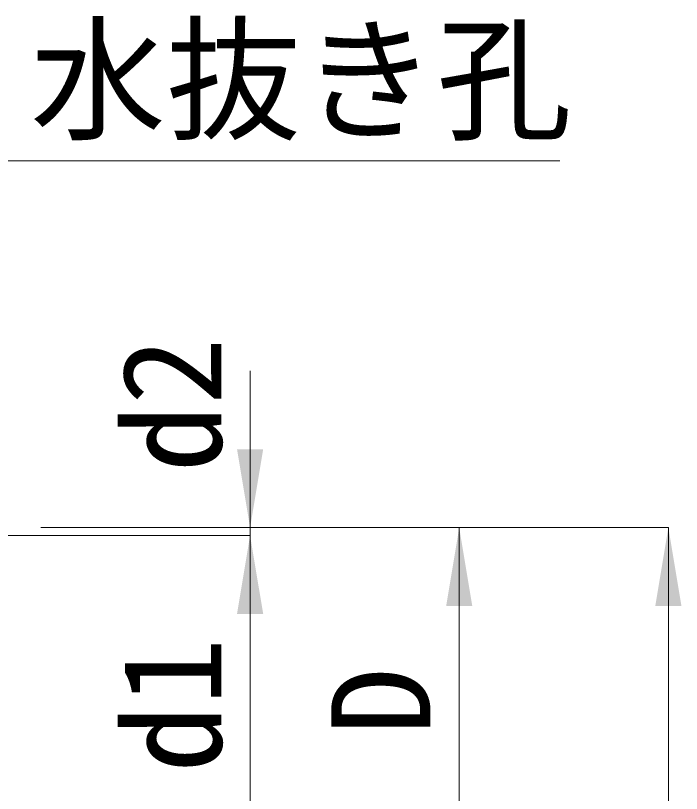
# Model space of a CAD drawing. Units: millimetres, scale not verified. Extents: x 50430 to 75195, y 75514 to 92741.
# Drawn here: x 67414.6 to 67669.4, y 87207.2 to 87505 of the extents above; entities that cross this region are included whole.
import ezdxf
from ezdxf.enums import TextEntityAlignment as Align

# ---------------------------------------------------------------- set-up
doc = ezdxf.new("R2010")
doc.units = ezdxf.units.MM
doc.header["$LTSCALE"] = 25
doc.layers.add('0_2', color=7, linetype='Continuous', lineweight=5)
doc.layers.add('寸法線', color=7, linetype='Continuous', lineweight=9)
doc.styles.add('ＭＳ ゴシック', font='')
doc.styles.get('ＭＳ ゴシック').set_extended_font_data('MS Gothic')

# ---------------------------------------------------------------- blocks, each defined once
blk = doc.blocks.new('filled_arrow')
at = {"color": 0, "linetype": 'Continuous', "lineweight": -2}
blk.add_solid([(7.5, 1.25), (0, 0), (7.5, -1.25)], dxfattribs=at)

msp = doc.modelspace()

# ---------------------------------------------------------------- linework, layer by layer
at = {"layer": '0_2', "lineweight": 9}
msp.add_lwpolyline([(67196.44, 87356.23), (67250.21, 87449.37), (67410.21, 87449.37), (67622.84, 87449.37)], dxfattribs=at)
at = {"layer": '寸法線'}
for p, q in [((67504.35, 87368.94), (67504.35, 87245.94)), ((67424.35, 87308.94), (67504.35, 87308.94)), ((67424.35, 87308.94), (67584.35, 87308.94)), ((67424.35, 87308.94), (67664.35, 87308.94)), ((67584.35, 87308.94), (67584.35, 87175.94)), ((67664.35, 87308.94), (67664.35, 86525.94)), ((67254.35, 87305.94), (67504.35, 87305.94)), ((67254.35, 87305.94), (67504.35, 87305.94)), ((67504.35, 87305.94), (67504.35, 87175.94))]:
    msp.add_line(p, q, dxfattribs=at)

# ---------------------------------------------------------------- block references
at = {"layer": '寸法線', "xscale": 4, "yscale": 4}
for p, rotation in [((67504.35, 87308.94), 90), ((67584.35, 87308.94), 270), ((67664.35, 87308.94), 270), ((67504.35, 87305.94), 270), ((67504.35, 87305.94), 270)]:
    msp.add_blockref('filled_arrow', p, dxfattribs=dict(at, rotation=rotation))

# ---------------------------------------------------------------- texts
at = {"layer": '0_2', "style": 'ＭＳ ゴシック'}
msp.add_text('水抜き孔', height=37.98, dxfattribs=at).set_placement((67420.21, 87499.4), align=Align.TOP_LEFT)
at = {"layer": '寸法線', "style": 'ＭＳ ゴシック'}
for s, p in [('d2', (67474.35, 87355.93)), ('d1', (67474.35, 87240.94)), ('D', (67554.35, 87242.44))]:
    msp.add_text(s, height=37.98, rotation=90, dxfattribs=at).set_placement(p, align=Align.MIDDLE_CENTER)

doc.saveas('drawing.dxf')
